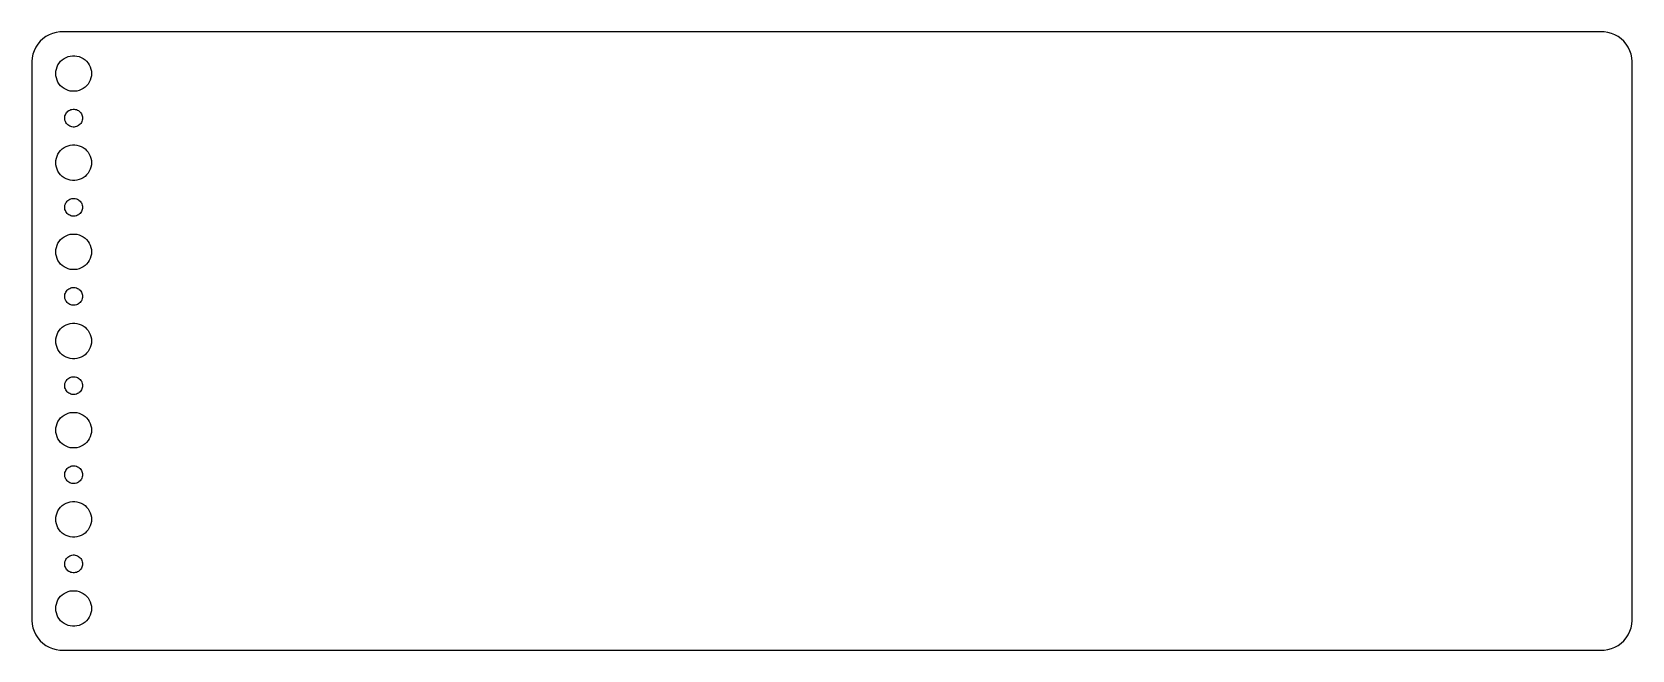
# Model space of a CAD drawing. Header units: metres. Extents: x -134 to 134, y 62 to 166.
import ezdxf

# ---------------------------------------------------------------- set-up
doc = ezdxf.new("R2010")
doc.units = ezdxf.units.M

msp = doc.modelspace()

# ---------------------------------------------------------------- linework, layer by layer
for p, q in [((-133.145, 164.423), (-133.545, 163.939)), ((-132.687, 164.853), (-133.145, 164.423)), ((-132.179, 165.222), (-132.687, 164.853)), ((-131.629, 165.524), (-132.179, 165.222)), ((-131.045, 165.755), (-131.629, 165.524)), ((-130.437, 165.911), (-131.045, 165.755)), ((-129.814, 165.99), (-130.437, 165.911)), ((129.814, 165.99), (-129.814, 165.99)), ((130.437, 165.911), (129.814, 165.99)), ((131.045, 165.755), (130.437, 165.911)), ((131.629, 165.524), (131.045, 165.755)), ((132.179, 165.222), (131.629, 165.524)), ((132.687, 164.853), (132.179, 165.222)), ((133.145, 164.423), (132.687, 164.853)), ((133.545, 163.939), (133.145, 164.423)), ((-134.461, 161.627), (-134.5, 161)), ((-134.343, 162.243), (-134.461, 161.627)), ((-134.149, 162.841), (-134.343, 162.243)), ((-133.882, 163.409), (-134.149, 162.841)), ((-133.545, 163.939), (-133.882, 163.409)), ((-129.412, 161.312), (-129.107, 161.533)), ((-129.107, 161.533), (-128.777, 161.714)), ((-128.777, 161.714), (-128.427, 161.853)), ((-128.427, 161.853), (-128.062, 161.947)), ((-128.062, 161.947), (-127.688, 161.994)), ((-127.688, 161.994), (-127.312, 161.994)), ((-127.312, 161.994), (-126.938, 161.947)), ((-126.938, 161.947), (-126.573, 161.853)), ((-126.573, 161.853), (-126.223, 161.714)), ((-126.223, 161.714), (-125.893, 161.533)), ((-125.893, 161.533), (-125.588, 161.312)), ((133.882, 163.409), (133.545, 163.939)), ((134.149, 162.841), (133.882, 163.409)), ((134.343, 162.243), (134.149, 162.841)), ((134.461, 161.627), (134.343, 162.243)), ((134.5, 161), (134.461, 161.627)), ((-134.5, 161), (-134.5, 67)), ((-130.5, 159), (-130.476, 159.376)), ((-130.476, 158.624), (-130.5, 159)), ((-130.476, 159.376), (-130.406, 159.746)), ((-130.406, 159.746), (-130.289, 160.104)), ((-130.289, 160.104), (-130.129, 160.445)), ((-130.129, 160.445), (-129.927, 160.763)), ((-129.927, 160.763), (-129.687, 161.054)), ((-129.687, 161.054), (-129.412, 161.312)), ((-125.588, 161.312), (-125.313, 161.054)), ((-125.313, 161.054), (-125.073, 160.763)), ((-125.073, 160.763), (-124.871, 160.445)), ((-124.871, 160.445), (-124.711, 160.104)), ((-124.711, 160.104), (-124.594, 159.746)), ((-124.594, 159.746), (-124.524, 159.376)), ((-124.524, 159.376), (-124.5, 159)), ((-124.5, 159), (-124.524, 158.624)), ((134.5, 67), (134.5, 161)), ((-130.406, 158.254), (-130.476, 158.624)), ((-130.289, 157.896), (-130.406, 158.254)), ((-130.129, 157.555), (-130.289, 157.896)), ((-129.927, 157.237), (-130.129, 157.555)), ((-129.687, 156.946), (-129.927, 157.237)), ((-129.412, 156.688), (-129.687, 156.946)), ((-129.107, 156.467), (-129.412, 156.688)), ((-128.777, 156.286), (-129.107, 156.467)), ((-128.427, 156.147), (-128.777, 156.286)), ((-128.062, 156.053), (-128.427, 156.147)), ((-127.688, 156.006), (-128.062, 156.053)), ((-126.938, 156.053), (-127.312, 156.006)), ((-126.573, 156.147), (-126.938, 156.053)), ((-126.223, 156.286), (-126.573, 156.147)), ((-125.893, 156.467), (-126.223, 156.286)), ((-125.588, 156.688), (-125.893, 156.467)), ((-125.313, 156.946), (-125.588, 156.688)), ((-125.073, 157.237), (-125.313, 156.946)), ((-124.871, 157.555), (-125.073, 157.237)), ((-124.711, 157.896), (-124.871, 157.555)), ((-124.594, 158.254), (-124.711, 157.896)), ((-124.524, 158.624), (-124.594, 158.254)), ((-127.312, 156.006), (-127.688, 156.006)), ((-129, 151.5), (-128.988, 151.688)), ((-128.988, 151.312), (-129, 151.5)), ((-128.988, 151.688), (-128.953, 151.873)), ((-128.953, 151.127), (-128.988, 151.312)), ((-128.953, 151.873), (-128.895, 152.052)), ((-128.895, 150.948), (-128.953, 151.127)), ((-128.895, 152.052), (-128.814, 152.223)), ((-128.814, 150.777), (-128.895, 150.948)), ((-128.814, 152.223), (-128.714, 152.382)), ((-128.714, 150.618), (-128.814, 150.777)), ((-128.714, 152.382), (-128.593, 152.527)), ((-128.593, 152.527), (-128.456, 152.656)), ((-128.456, 152.656), (-128.304, 152.766)), ((-128.304, 152.766), (-128.139, 152.857)), ((-128.139, 152.857), (-127.964, 152.927)), ((-127.964, 152.927), (-127.781, 152.973)), ((-127.781, 152.973), (-127.594, 152.997)), ((-127.594, 152.997), (-127.406, 152.997)), ((-127.406, 152.997), (-127.219, 152.973)), ((-127.219, 152.973), (-127.036, 152.927)), ((-127.036, 152.927), (-126.861, 152.857)), ((-126.861, 152.857), (-126.696, 152.766)), ((-126.696, 152.766), (-126.544, 152.656)), ((-126.544, 152.656), (-126.407, 152.527)), ((-126.407, 152.527), (-126.286, 152.382)), ((-126.286, 152.382), (-126.186, 152.223)), ((-126.186, 150.777), (-126.286, 150.618)), ((-126.186, 152.223), (-126.105, 152.052)), ((-126.105, 150.948), (-126.186, 150.777)), ((-126.105, 152.052), (-126.047, 151.873)), ((-126.047, 151.127), (-126.105, 150.948)), ((-126.047, 151.873), (-126.012, 151.688)), ((-126.012, 151.312), (-126.047, 151.127)), ((-126.012, 151.688), (-126, 151.5)), ((-126, 151.5), (-126.012, 151.312)), ((-128.593, 150.473), (-128.714, 150.618)), ((-128.456, 150.344), (-128.593, 150.473)), ((-128.304, 150.234), (-128.456, 150.344)), ((-128.139, 150.143), (-128.304, 150.234)), ((-127.964, 150.073), (-128.139, 150.143)), ((-127.781, 150.027), (-127.964, 150.073)), ((-127.594, 150.003), (-127.781, 150.027)), ((-127.406, 150.003), (-127.594, 150.003)), ((-127.219, 150.027), (-127.406, 150.003)), ((-127.036, 150.073), (-127.219, 150.027)), ((-126.861, 150.143), (-127.036, 150.073)), ((-126.696, 150.234), (-126.861, 150.143)), ((-126.544, 150.344), (-126.696, 150.234)), ((-126.407, 150.473), (-126.544, 150.344)), ((-126.286, 150.618), (-126.407, 150.473)), ((-130.289, 145.104), (-130.129, 145.445)), ((-130.129, 145.445), (-129.927, 145.763)), ((-129.927, 145.763), (-129.687, 146.054)), ((-129.687, 146.054), (-129.412, 146.312)), ((-129.412, 146.312), (-129.107, 146.533)), ((-129.107, 146.533), (-128.777, 146.714)), ((-128.777, 146.714), (-128.427, 146.853)), ((-128.427, 146.853), (-128.062, 146.947)), ((-128.062, 146.947), (-127.688, 146.994)), ((-127.688, 146.994), (-127.312, 146.994)), ((-127.312, 146.994), (-126.938, 146.947)), ((-126.938, 146.947), (-126.573, 146.853)), ((-126.573, 146.853), (-126.223, 146.714)), ((-126.223, 146.714), (-125.893, 146.533)), ((-125.893, 146.533), (-125.588, 146.312)), ((-125.588, 146.312), (-125.313, 146.054)), ((-125.313, 146.054), (-125.073, 145.763)), ((-125.073, 145.763), (-124.871, 145.445)), ((-124.871, 145.445), (-124.711, 145.104)), ((-130.5, 144), (-130.476, 144.376)), ((-130.476, 143.624), (-130.5, 144)), ((-130.476, 144.376), (-130.406, 144.746)), ((-130.406, 143.254), (-130.476, 143.624)), ((-130.406, 144.746), (-130.289, 145.104)), ((-130.289, 142.896), (-130.406, 143.254)), ((-130.129, 142.555), (-130.289, 142.896)), ((-124.711, 142.896), (-124.871, 142.555)), ((-124.711, 145.104), (-124.594, 144.746)), ((-124.594, 143.254), (-124.711, 142.896)), ((-124.594, 144.746), (-124.524, 144.376)), ((-124.524, 143.624), (-124.594, 143.254)), ((-124.524, 144.376), (-124.5, 144)), ((-124.5, 144), (-124.524, 143.624)), ((-129.927, 142.237), (-130.129, 142.555)), ((-129.687, 141.946), (-129.927, 142.237)), ((-129.412, 141.688), (-129.687, 141.946)), ((-129.107, 141.467), (-129.412, 141.688)), ((-128.777, 141.286), (-129.107, 141.467)), ((-128.427, 141.147), (-128.777, 141.286)), ((-128.062, 141.053), (-128.427, 141.147)), ((-127.688, 141.006), (-128.062, 141.053)), ((-127.312, 141.006), (-127.688, 141.006)), ((-126.938, 141.053), (-127.312, 141.006)), ((-126.573, 141.147), (-126.938, 141.053)), ((-126.223, 141.286), (-126.573, 141.147)), ((-125.893, 141.467), (-126.223, 141.286)), ((-125.588, 141.688), (-125.893, 141.467)), ((-125.313, 141.946), (-125.588, 141.688)), ((-125.073, 142.237), (-125.313, 141.946)), ((-124.871, 142.555), (-125.073, 142.237)), ((-128.895, 137.052), (-128.814, 137.223)), ((-128.814, 137.223), (-128.714, 137.382)), ((-128.714, 137.382), (-128.593, 137.527)), ((-128.593, 137.527), (-128.456, 137.656)), ((-128.456, 137.656), (-128.304, 137.766)), ((-128.304, 137.766), (-128.139, 137.857)), ((-128.139, 137.857), (-127.964, 137.927)), ((-127.964, 137.927), (-127.781, 137.973)), ((-127.781, 137.973), (-127.594, 137.997)), ((-127.594, 137.997), (-127.406, 137.997)), ((-127.406, 137.997), (-127.219, 137.973)), ((-127.219, 137.973), (-127.036, 137.927)), ((-127.036, 137.927), (-126.861, 137.857)), ((-126.861, 137.857), (-126.696, 137.766)), ((-126.696, 137.766), (-126.544, 137.656)), ((-126.544, 137.656), (-126.407, 137.527)), ((-126.407, 137.527), (-126.286, 137.382)), ((-126.286, 137.382), (-126.186, 137.223)), ((-126.186, 137.223), (-126.105, 137.052)), ((-129, 136.5), (-128.988, 136.688)), ((-128.988, 136.312), (-129, 136.5)), ((-128.988, 136.688), (-128.953, 136.873)), ((-128.953, 136.127), (-128.988, 136.312)), ((-128.953, 136.873), (-128.895, 137.052)), ((-128.895, 135.948), (-128.953, 136.127)), ((-128.814, 135.777), (-128.895, 135.948)), ((-128.714, 135.618), (-128.814, 135.777)), ((-128.593, 135.473), (-128.714, 135.618)), ((-128.456, 135.344), (-128.593, 135.473)), ((-128.304, 135.234), (-128.456, 135.344)), ((-128.139, 135.143), (-128.304, 135.234)), ((-127.964, 135.073), (-128.139, 135.143)), ((-127.781, 135.027), (-127.964, 135.073)), ((-127.594, 135.003), (-127.781, 135.027)), ((-127.406, 135.003), (-127.594, 135.003)), ((-127.219, 135.027), (-127.406, 135.003)), ((-127.036, 135.073), (-127.219, 135.027)), ((-126.861, 135.143), (-127.036, 135.073)), ((-126.696, 135.234), (-126.861, 135.143)), ((-126.544, 135.344), (-126.696, 135.234)), ((-126.407, 135.473), (-126.544, 135.344)), ((-126.286, 135.618), (-126.407, 135.473)), ((-126.186, 135.777), (-126.286, 135.618)), ((-126.105, 135.948), (-126.186, 135.777)), ((-126.105, 137.052), (-126.047, 136.873)), ((-126.047, 136.127), (-126.105, 135.948)), ((-126.047, 136.873), (-126.012, 136.688)), ((-126.012, 136.312), (-126.047, 136.127)), ((-126.012, 136.688), (-126, 136.5)), ((-126, 136.5), (-126.012, 136.312)), ((-128.777, 131.714), (-128.427, 131.853)), ((-128.427, 131.853), (-128.062, 131.947)), ((-128.062, 131.947), (-127.688, 131.994)), ((-127.688, 131.994), (-127.312, 131.994)), ((-127.312, 131.994), (-126.938, 131.947)), ((-126.938, 131.947), (-126.573, 131.853)), ((-126.573, 131.853), (-126.223, 131.714)), ((-130.5, 129), (-130.476, 129.376)), ((-130.476, 129.376), (-130.406, 129.746)), ((-130.406, 129.746), (-130.289, 130.104)), ((-130.289, 130.104), (-130.129, 130.445)), ((-130.129, 130.445), (-129.927, 130.763)), ((-129.927, 130.763), (-129.687, 131.054)), ((-129.687, 131.054), (-129.412, 131.312)), ((-129.412, 131.312), (-129.107, 131.533)), ((-129.107, 131.533), (-128.777, 131.714)), ((-126.223, 131.714), (-125.893, 131.533)), ((-125.893, 131.533), (-125.588, 131.312)), ((-125.588, 131.312), (-125.313, 131.054)), ((-125.313, 131.054), (-125.073, 130.763)), ((-125.073, 130.763), (-124.871, 130.445)), ((-124.871, 130.445), (-124.711, 130.104)), ((-124.711, 130.104), (-124.594, 129.746)), ((-124.594, 129.746), (-124.524, 129.376)), ((-124.524, 129.376), (-124.5, 129)), ((-130.476, 128.624), (-130.5, 129)), ((-130.406, 128.254), (-130.476, 128.624)), ((-130.289, 127.896), (-130.406, 128.254)), ((-130.129, 127.555), (-130.289, 127.896)), ((-129.927, 127.237), (-130.129, 127.555)), ((-129.687, 126.946), (-129.927, 127.237)), ((-129.412, 126.688), (-129.687, 126.946)), ((-129.107, 126.467), (-129.412, 126.688)), ((-128.777, 126.286), (-129.107, 126.467)), ((-125.893, 126.467), (-126.223, 126.286)), ((-125.588, 126.688), (-125.893, 126.467)), ((-125.313, 126.946), (-125.588, 126.688)), ((-125.073, 127.237), (-125.313, 126.946)), ((-124.871, 127.555), (-125.073, 127.237)), ((-124.711, 127.896), (-124.871, 127.555)), ((-124.594, 128.254), (-124.711, 127.896)), ((-124.524, 128.624), (-124.594, 128.254)), ((-124.5, 129), (-124.524, 128.624)), ((-128.427, 126.147), (-128.777, 126.286)), ((-128.062, 126.053), (-128.427, 126.147)), ((-127.688, 126.006), (-128.062, 126.053)), ((-127.312, 126.006), (-127.688, 126.006)), ((-126.938, 126.053), (-127.312, 126.006)), ((-126.573, 126.147), (-126.938, 126.053)), ((-126.223, 126.286), (-126.573, 126.147)), ((-129, 121.5), (-128.988, 121.688)), ((-128.988, 121.312), (-129, 121.5)), ((-128.988, 121.688), (-128.953, 121.873)), ((-128.953, 121.127), (-128.988, 121.312)), ((-128.953, 121.873), (-128.895, 122.052)), ((-128.895, 120.948), (-128.953, 121.127)), ((-128.895, 122.052), (-128.814, 122.223)), ((-128.814, 122.223), (-128.714, 122.382)), ((-128.714, 122.382), (-128.593, 122.527)), ((-128.593, 122.527), (-128.456, 122.656)), ((-128.456, 122.656), (-128.304, 122.766)), ((-128.304, 122.766), (-128.139, 122.857)), ((-128.139, 122.857), (-127.964, 122.927)), ((-127.964, 122.927), (-127.781, 122.973)), ((-127.781, 122.973), (-127.594, 122.997)), ((-127.594, 122.997), (-127.406, 122.997)), ((-127.406, 122.997), (-127.219, 122.973)), ((-127.219, 122.973), (-127.036, 122.927)), ((-127.036, 122.927), (-126.861, 122.857)), ((-126.861, 122.857), (-126.696, 122.766)), ((-126.696, 122.766), (-126.544, 122.656)), ((-126.544, 122.656), (-126.407, 122.527)), ((-126.407, 122.527), (-126.286, 122.382)), ((-126.286, 122.382), (-126.186, 122.223)), ((-126.186, 122.223), (-126.105, 122.052)), ((-126.105, 122.052), (-126.047, 121.873)), ((-126.047, 121.127), (-126.105, 120.948)), ((-126.047, 121.873), (-126.012, 121.688)), ((-126.012, 121.312), (-126.047, 121.127)), ((-126.012, 121.688), (-126, 121.5)), ((-126, 121.5), (-126.012, 121.312)), ((-128.814, 120.777), (-128.895, 120.948)), ((-128.714, 120.618), (-128.814, 120.777)), ((-128.593, 120.473), (-128.714, 120.618)), ((-128.456, 120.344), (-128.593, 120.473)), ((-128.304, 120.234), (-128.456, 120.344)), ((-128.139, 120.143), (-128.304, 120.234)), ((-127.964, 120.073), (-128.139, 120.143)), ((-127.781, 120.027), (-127.964, 120.073)), ((-127.594, 120.003), (-127.781, 120.027)), ((-127.406, 120.003), (-127.594, 120.003)), ((-127.219, 120.027), (-127.406, 120.003)), ((-127.036, 120.073), (-127.219, 120.027)), ((-126.861, 120.143), (-127.036, 120.073)), ((-126.696, 120.234), (-126.861, 120.143)), ((-126.544, 120.344), (-126.696, 120.234)), ((-126.407, 120.473), (-126.544, 120.344)), ((-126.286, 120.618), (-126.407, 120.473)), ((-126.186, 120.777), (-126.286, 120.618)), ((-126.105, 120.948), (-126.186, 120.777)), ((-130.129, 115.445), (-129.927, 115.763)), ((-129.927, 115.763), (-129.687, 116.054)), ((-129.687, 116.054), (-129.412, 116.312)), ((-129.412, 116.312), (-129.107, 116.533)), ((-129.107, 116.533), (-128.777, 116.714)), ((-128.777, 116.714), (-128.427, 116.853)), ((-128.427, 116.853), (-128.062, 116.947)), ((-128.062, 116.947), (-127.688, 116.994)), ((-127.688, 116.994), (-127.312, 116.994)), ((-127.312, 116.994), (-126.938, 116.947)), ((-126.938, 116.947), (-126.573, 116.853)), ((-126.573, 116.853), (-126.223, 116.714)), ((-126.223, 116.714), (-125.893, 116.533)), ((-125.893, 116.533), (-125.588, 116.312)), ((-125.588, 116.312), (-125.313, 116.054)), ((-125.313, 116.054), (-125.073, 115.763)), ((-125.073, 115.763), (-124.871, 115.445)), ((-130.5, 114), (-130.476, 114.376)), ((-130.476, 113.624), (-130.5, 114)), ((-130.476, 114.376), (-130.406, 114.746)), ((-130.406, 113.254), (-130.476, 113.624)), ((-130.406, 114.746), (-130.289, 115.104)), ((-130.289, 112.896), (-130.406, 113.254)), ((-130.289, 115.104), (-130.129, 115.445)), ((-124.871, 115.445), (-124.711, 115.104)), ((-124.711, 115.104), (-124.594, 114.746)), ((-124.594, 113.254), (-124.711, 112.896)), ((-124.594, 114.746), (-124.524, 114.376)), ((-124.524, 113.624), (-124.594, 113.254)), ((-124.524, 114.376), (-124.5, 114)), ((-124.5, 114), (-124.524, 113.624)), ((-130.129, 112.555), (-130.289, 112.896)), ((-129.927, 112.237), (-130.129, 112.555)), ((-129.687, 111.946), (-129.927, 112.237)), ((-129.412, 111.688), (-129.687, 111.946)), ((-129.107, 111.467), (-129.412, 111.688)), ((-128.777, 111.286), (-129.107, 111.467)), ((-128.427, 111.147), (-128.777, 111.286)), ((-128.062, 111.053), (-128.427, 111.147)), ((-127.688, 111.006), (-128.062, 111.053)), ((-127.312, 111.006), (-127.688, 111.006)), ((-126.938, 111.053), (-127.312, 111.006)), ((-126.573, 111.147), (-126.938, 111.053)), ((-126.223, 111.286), (-126.573, 111.147)), ((-125.893, 111.467), (-126.223, 111.286)), ((-125.588, 111.688), (-125.893, 111.467)), ((-125.313, 111.946), (-125.588, 111.688)), ((-125.073, 112.237), (-125.313, 111.946)), ((-124.871, 112.555), (-125.073, 112.237)), ((-124.711, 112.896), (-124.871, 112.555)), ((-128.593, 107.527), (-128.456, 107.656)), ((-128.456, 107.656), (-128.304, 107.766)), ((-128.304, 107.766), (-128.139, 107.857)), ((-128.139, 107.857), (-127.964, 107.927)), ((-127.964, 107.927), (-127.781, 107.973)), ((-127.781, 107.973), (-127.594, 107.997)), ((-127.594, 107.997), (-127.406, 107.997)), ((-127.406, 107.997), (-127.219, 107.973)), ((-127.219, 107.973), (-127.036, 107.927)), ((-127.036, 107.927), (-126.861, 107.857)), ((-126.861, 107.857), (-126.696, 107.766)), ((-126.696, 107.766), (-126.544, 107.656)), ((-126.544, 107.656), (-126.407, 107.527)), ((-129, 106.5), (-128.988, 106.688)), ((-128.988, 106.312), (-129, 106.5)), ((-128.988, 106.688), (-128.953, 106.873)), ((-128.953, 106.127), (-128.988, 106.312)), ((-128.953, 106.873), (-128.895, 107.052)), ((-128.895, 105.948), (-128.953, 106.127)), ((-128.895, 107.052), (-128.814, 107.223)), ((-128.814, 105.777), (-128.895, 105.948)), ((-128.814, 107.223), (-128.714, 107.382)), ((-128.714, 105.618), (-128.814, 105.777)), ((-128.714, 107.382), (-128.593, 107.527)), ((-128.593, 105.473), (-128.714, 105.618)), ((-128.456, 105.344), (-128.593, 105.473)), ((-128.304, 105.234), (-128.456, 105.344)), ((-128.139, 105.143), (-128.304, 105.234)), ((-127.964, 105.073), (-128.139, 105.143)), ((-127.781, 105.027), (-127.964, 105.073)), ((-127.594, 105.003), (-127.781, 105.027)), ((-127.406, 105.003), (-127.594, 105.003)), ((-127.219, 105.027), (-127.406, 105.003)), ((-127.036, 105.073), (-127.219, 105.027)), ((-126.861, 105.143), (-127.036, 105.073)), ((-126.696, 105.234), (-126.861, 105.143)), ((-126.544, 105.344), (-126.696, 105.234)), ((-126.407, 105.473), (-126.544, 105.344)), ((-126.407, 107.527), (-126.286, 107.382)), ((-126.286, 105.618), (-126.407, 105.473)), ((-126.286, 107.382), (-126.186, 107.223)), ((-126.186, 105.777), (-126.286, 105.618)), ((-126.186, 107.223), (-126.105, 107.052)), ((-126.105, 105.948), (-126.186, 105.777)), ((-126.105, 107.052), (-126.047, 106.873)), ((-126.047, 106.127), (-126.105, 105.948)), ((-126.047, 106.873), (-126.012, 106.688)), ((-126.012, 106.312), (-126.047, 106.127)), ((-126.012, 106.688), (-126, 106.5)), ((-126, 106.5), (-126.012, 106.312)), ((-130.476, 99.376), (-130.406, 99.7461)), ((-130.406, 99.7461), (-130.289, 100.104)), ((-130.289, 100.104), (-130.129, 100.445)), ((-130.129, 100.445), (-129.927, 100.763)), ((-129.927, 100.763), (-129.687, 101.054)), ((-129.687, 101.054), (-129.412, 101.312)), ((-129.412, 101.312), (-129.107, 101.533)), ((-129.107, 101.533), (-128.777, 101.714)), ((-128.777, 101.714), (-128.427, 101.853)), ((-128.427, 101.853), (-128.062, 101.947)), ((-128.062, 101.947), (-127.688, 101.994)), ((-127.688, 101.994), (-127.312, 101.994)), ((-127.312, 101.994), (-126.938, 101.947)), ((-126.938, 101.947), (-126.573, 101.853)), ((-126.573, 101.853), (-126.223, 101.714)), ((-126.223, 101.714), (-125.893, 101.533)), ((-125.893, 101.533), (-125.588, 101.312)), ((-125.588, 101.312), (-125.313, 101.054)), ((-125.313, 101.054), (-125.073, 100.763)), ((-125.073, 100.763), (-124.871, 100.445)), ((-124.871, 100.445), (-124.711, 100.104)), ((-124.711, 100.104), (-124.594, 99.7461)), ((-124.594, 99.7461), (-124.524, 99.376)), ((-130.5, 99), (-130.476, 99.376)), ((-130.476, 98.624), (-130.5, 99)), ((-130.406, 98.2539), (-130.476, 98.624)), ((-130.289, 97.8956), (-130.406, 98.2539)), ((-130.129, 97.5547), (-130.289, 97.8956)), ((-129.927, 97.2366), (-130.129, 97.5547)), ((-129.687, 96.9464), (-129.927, 97.2366)), ((-129.412, 96.6885), (-129.687, 96.9464)), ((-125.313, 96.9464), (-125.588, 96.6885)), ((-125.073, 97.2366), (-125.313, 96.9464)), ((-124.871, 97.5547), (-125.073, 97.2366)), ((-124.711, 97.8956), (-124.871, 97.5547)), ((-124.594, 98.2539), (-124.711, 97.8956)), ((-124.524, 98.624), (-124.594, 98.2539)), ((-124.524, 99.376), (-124.5, 99)), ((-124.5, 99), (-124.524, 98.624)), ((-129.107, 96.467), (-129.412, 96.6885)), ((-128.777, 96.2855), (-129.107, 96.467)), ((-128.427, 96.1468), (-128.777, 96.2855)), ((-128.062, 96.0531), (-128.427, 96.1468)), ((-127.688, 96.0059), (-128.062, 96.0531)), ((-127.312, 96.0059), (-127.688, 96.0059)), ((-126.938, 96.0531), (-127.312, 96.0059)), ((-126.573, 96.1468), (-126.938, 96.0531)), ((-126.223, 96.2855), (-126.573, 96.1468)), ((-125.893, 96.467), (-126.223, 96.2855)), ((-125.588, 96.6885), (-125.893, 96.467)), ((-129, 91.5), (-128.988, 91.688)), ((-128.988, 91.312), (-129, 91.5)), ((-128.988, 91.688), (-128.953, 91.873)), ((-128.953, 91.873), (-128.895, 92.0522)), ((-128.895, 92.0522), (-128.814, 92.2226)), ((-128.814, 92.2226), (-128.714, 92.3817)), ((-128.714, 92.3817), (-128.593, 92.5268)), ((-128.593, 92.5268), (-128.456, 92.6558)), ((-128.456, 92.6558), (-128.304, 92.7665)), ((-128.304, 92.7665), (-128.139, 92.8573)), ((-128.139, 92.8573), (-127.964, 92.9266)), ((-127.964, 92.9266), (-127.781, 92.9734)), ((-127.781, 92.9734), (-127.594, 92.997)), ((-127.594, 92.997), (-127.406, 92.997)), ((-127.406, 92.997), (-127.219, 92.9734)), ((-127.219, 92.9734), (-127.036, 92.9266)), ((-127.036, 92.9266), (-126.861, 92.8573)), ((-126.861, 92.8573), (-126.696, 92.7665)), ((-126.696, 92.7665), (-126.544, 92.6558)), ((-126.544, 92.6558), (-126.407, 92.5268)), ((-126.407, 92.5268), (-126.286, 92.3817)), ((-126.286, 92.3817), (-126.186, 92.2226)), ((-126.186, 92.2226), (-126.105, 92.0522)), ((-126.105, 92.0522), (-126.047, 91.873)), ((-126.047, 91.873), (-126.012, 91.688)), ((-126.012, 91.688), (-126, 91.5)), ((-126, 91.5), (-126.012, 91.312)), ((-128.953, 91.127), (-128.988, 91.312)), ((-128.895, 90.9478), (-128.953, 91.127)), ((-128.814, 90.7774), (-128.895, 90.9478)), ((-128.714, 90.6183), (-128.814, 90.7774)), ((-128.593, 90.4732), (-128.714, 90.6183)), ((-128.456, 90.3442), (-128.593, 90.4732)), ((-128.304, 90.2335), (-128.456, 90.3442)), ((-128.139, 90.1428), (-128.304, 90.2335)), ((-127.964, 90.0734), (-128.139, 90.1428)), ((-127.781, 90.0266), (-127.964, 90.0734)), ((-127.594, 90.003), (-127.781, 90.0266)), ((-127.406, 90.003), (-127.594, 90.003)), ((-127.219, 90.0266), (-127.406, 90.003)), ((-127.036, 90.0734), (-127.219, 90.0266)), ((-126.861, 90.1428), (-127.036, 90.0734)), ((-126.696, 90.2335), (-126.861, 90.1428)), ((-126.544, 90.3442), (-126.696, 90.2335)), ((-126.407, 90.4732), (-126.544, 90.3442)), ((-126.286, 90.6183), (-126.407, 90.4732)), ((-126.186, 90.7774), (-126.286, 90.6183)), ((-126.105, 90.9478), (-126.186, 90.7774)), ((-126.047, 91.127), (-126.105, 90.9478)), ((-126.012, 91.312), (-126.047, 91.127)), ((-129.687, 86.0536), (-129.412, 86.3116)), ((-129.412, 86.3116), (-129.107, 86.533)), ((-129.107, 86.533), (-128.777, 86.7145)), ((-128.777, 86.7145), (-128.427, 86.8532)), ((-128.427, 86.8532), (-128.062, 86.9469)), ((-128.062, 86.9469), (-127.688, 86.9941)), ((-127.688, 86.9941), (-127.312, 86.9941)), ((-127.312, 86.9941), (-126.938, 86.9469)), ((-126.938, 86.9469), (-126.573, 86.8532)), ((-126.573, 86.8532), (-126.223, 86.7145)), ((-126.223, 86.7145), (-125.893, 86.533)), ((-125.893, 86.533), (-125.588, 86.3116)), ((-125.588, 86.3116), (-125.313, 86.0536)), ((-130.5, 84), (-130.476, 84.376)), ((-130.476, 83.624), (-130.5, 84)), ((-130.476, 84.376), (-130.406, 84.7461)), ((-130.406, 83.2539), (-130.476, 83.624)), ((-130.406, 84.7461), (-130.289, 85.1044)), ((-130.289, 85.1044), (-130.129, 85.4453)), ((-130.129, 85.4453), (-129.927, 85.7634)), ((-129.927, 85.7634), (-129.687, 86.0536)), ((-125.313, 86.0536), (-125.073, 85.7634)), ((-125.073, 85.7634), (-124.871, 85.4453)), ((-124.871, 85.4453), (-124.711, 85.1044)), ((-124.711, 85.1044), (-124.594, 84.7461)), ((-124.594, 84.7461), (-124.524, 84.376)), ((-124.524, 83.624), (-124.594, 83.2539)), ((-124.524, 84.376), (-124.5, 84)), ((-124.5, 84), (-124.524, 83.624)), ((-130.289, 82.8956), (-130.406, 83.2539)), ((-130.129, 82.5547), (-130.289, 82.8956)), ((-129.927, 82.2366), (-130.129, 82.5547)), ((-129.687, 81.9464), (-129.927, 82.2366)), ((-129.412, 81.6885), (-129.687, 81.9464)), ((-129.107, 81.467), (-129.412, 81.6885)), ((-128.777, 81.2855), (-129.107, 81.467)), ((-128.427, 81.1468), (-128.777, 81.2855)), ((-128.062, 81.0531), (-128.427, 81.1468)), ((-127.688, 81.0059), (-128.062, 81.0531)), ((-127.312, 81.0059), (-127.688, 81.0059)), ((-126.938, 81.0531), (-127.312, 81.0059)), ((-126.573, 81.1468), (-126.938, 81.0531)), ((-126.223, 81.2855), (-126.573, 81.1468)), ((-125.893, 81.467), (-126.223, 81.2855)), ((-125.588, 81.6885), (-125.893, 81.467)), ((-125.313, 81.9464), (-125.588, 81.6885)), ((-125.073, 82.2366), (-125.313, 81.9464)), ((-124.871, 82.5547), (-125.073, 82.2366)), ((-124.711, 82.8956), (-124.871, 82.5547)), ((-124.594, 83.2539), (-124.711, 82.8956)), ((-129, 76.5), (-128.988, 76.688)), ((-128.988, 76.312), (-129, 76.5)), ((-128.988, 76.688), (-128.953, 76.873)), ((-128.953, 76.127), (-128.988, 76.312)), ((-128.953, 76.873), (-128.895, 77.0522)), ((-128.895, 75.9478), (-128.953, 76.127)), ((-128.895, 77.0522), (-128.814, 77.2226)), ((-128.814, 75.7774), (-128.895, 75.9478)), ((-128.814, 77.2226), (-128.714, 77.3817)), ((-128.714, 75.6183), (-128.814, 75.7774)), ((-128.714, 77.3817), (-128.593, 77.5268)), ((-128.593, 75.4732), (-128.714, 75.6183)), ((-128.593, 77.5268), (-128.456, 77.6558)), ((-128.456, 75.3442), (-128.593, 75.4732)), ((-128.456, 77.6558), (-128.304, 77.7665)), ((-128.304, 75.2335), (-128.456, 75.3442)), ((-128.304, 77.7665), (-128.139, 77.8572)), ((-128.139, 77.8572), (-127.964, 77.9266)), ((-127.964, 77.9266), (-127.781, 77.9734)), ((-127.781, 77.9734), (-127.594, 77.997)), ((-127.594, 77.997), (-127.406, 77.997)), ((-127.406, 77.997), (-127.219, 77.9734)), ((-127.219, 77.9734), (-127.036, 77.9266)), ((-127.036, 77.9266), (-126.861, 77.8572)), ((-126.861, 77.8572), (-126.696, 77.7665)), ((-126.696, 77.7665), (-126.544, 77.6558)), ((-126.544, 75.3442), (-126.696, 75.2335)), ((-126.544, 77.6558), (-126.407, 77.5268)), ((-126.407, 75.4732), (-126.544, 75.3442)), ((-126.407, 77.5268), (-126.286, 77.3817)), ((-126.286, 75.6183), (-126.407, 75.4732)), ((-126.286, 77.3817), (-126.186, 77.2226)), ((-126.186, 75.7774), (-126.286, 75.6183)), ((-126.186, 77.2226), (-126.105, 77.0522)), ((-126.105, 75.9478), (-126.186, 75.7774)), ((-126.105, 77.0522), (-126.047, 76.873)), ((-126.047, 76.127), (-126.105, 75.9478)), ((-126.047, 76.873), (-126.012, 76.688)), ((-126.012, 76.312), (-126.047, 76.127)), ((-126.012, 76.688), (-126, 76.5)), ((-126, 76.5), (-126.012, 76.312)), ((-128.139, 75.1428), (-128.304, 75.2335)), ((-127.964, 75.0734), (-128.139, 75.1428)), ((-127.781, 75.0266), (-127.964, 75.0734)), ((-127.594, 75.003), (-127.781, 75.0266)), ((-127.406, 75.003), (-127.594, 75.003)), ((-127.219, 75.0266), (-127.406, 75.003)), ((-127.036, 75.0734), (-127.219, 75.0266)), ((-126.861, 75.1428), (-127.036, 75.0734)), ((-126.696, 75.2335), (-126.861, 75.1428)), ((-130.406, 69.7461), (-130.289, 70.1044)), ((-130.289, 70.1044), (-130.129, 70.4453)), ((-130.129, 70.4453), (-129.927, 70.7634)), ((-129.927, 70.7634), (-129.687, 71.0536)), ((-129.687, 71.0536), (-129.412, 71.3115)), ((-129.412, 71.3115), (-129.107, 71.533)), ((-129.107, 71.533), (-128.777, 71.7145)), ((-128.777, 71.7145), (-128.427, 71.8532)), ((-128.427, 71.8532), (-128.062, 71.9469)), ((-128.062, 71.9469), (-127.688, 71.9941)), ((-127.688, 71.9941), (-127.312, 71.9941)), ((-127.312, 71.9941), (-126.938, 71.9469)), ((-126.938, 71.9469), (-126.573, 71.8532)), ((-126.573, 71.8532), (-126.223, 71.7145)), ((-126.223, 71.7145), (-125.893, 71.533)), ((-125.893, 71.533), (-125.588, 71.3115)), ((-125.588, 71.3115), (-125.313, 71.0536)), ((-125.313, 71.0536), (-125.073, 70.7634)), ((-125.073, 70.7634), (-124.871, 70.4453)), ((-124.871, 70.4453), (-124.711, 70.1044)), ((-124.711, 70.1044), (-124.594, 69.7461)), ((-130.5, 69), (-130.476, 69.376)), ((-130.476, 68.624), (-130.5, 69)), ((-130.476, 69.376), (-130.406, 69.7461)), ((-130.406, 68.2539), (-130.476, 68.624)), ((-130.289, 67.8956), (-130.406, 68.2539)), ((-130.129, 67.5547), (-130.289, 67.8956)), ((-129.927, 67.2366), (-130.129, 67.5547)), ((-124.871, 67.5547), (-125.073, 67.2366)), ((-124.711, 67.8956), (-124.871, 67.5547)), ((-124.594, 68.2539), (-124.711, 67.8956)), ((-124.594, 69.7461), (-124.524, 69.376)), ((-124.524, 68.624), (-124.594, 68.2539)), ((-124.524, 69.376), (-124.5, 69)), ((-124.5, 69), (-124.524, 68.624)), ((-134.5, 67), (-134.461, 66.3733)), ((-134.461, 66.3733), (-134.343, 65.7566)), ((-134.343, 65.7566), (-134.149, 65.1594)), ((-134.149, 65.1594), (-133.882, 64.5912)), ((-133.882, 64.5912), (-133.545, 64.0611)), ((-129.687, 66.9464), (-129.927, 67.2366)), ((-129.412, 66.6885), (-129.687, 66.9464)), ((-129.107, 66.467), (-129.412, 66.6885)), ((-128.777, 66.2855), (-129.107, 66.467)), ((-128.427, 66.1468), (-128.777, 66.2855)), ((-128.062, 66.0531), (-128.427, 66.1468)), ((-127.688, 66.0059), (-128.062, 66.0531)), ((-127.312, 66.0059), (-127.688, 66.0059)), ((-126.938, 66.0531), (-127.312, 66.0059)), ((-126.573, 66.1468), (-126.938, 66.0531)), ((-126.223, 66.2855), (-126.573, 66.1468)), ((-125.893, 66.467), (-126.223, 66.2855)), ((-125.588, 66.6885), (-125.893, 66.467)), ((-125.313, 66.9464), (-125.588, 66.6885)), ((-125.073, 67.2366), (-125.313, 66.9464)), ((133.545, 64.0611), (133.882, 64.5912)), ((133.882, 64.5912), (134.149, 65.1594)), ((134.149, 65.1594), (134.343, 65.7566)), ((134.343, 65.7566), (134.461, 66.3733)), ((134.461, 66.3733), (134.5, 67)), ((-133.545, 64.0611), (-133.145, 63.5773)), ((-133.145, 63.5773), (-132.687, 63.1474)), ((-132.687, 63.1474), (-132.179, 62.7784)), ((-132.179, 62.7784), (-131.629, 62.4759)), ((-131.629, 62.4759), (-131.045, 62.2447)), ((-131.045, 62.2447), (-130.437, 62.0886)), ((-130.437, 62.0886), (-129.814, 62.0099)), ((-129.814, 62.0099), (129.814, 62.0099)), ((129.814, 62.0099), (130.437, 62.0886)), ((130.437, 62.0886), (131.045, 62.2447)), ((131.045, 62.2447), (131.629, 62.4759)), ((131.629, 62.4759), (132.179, 62.7784)), ((132.179, 62.7784), (132.687, 63.1474)), ((132.687, 63.1474), (133.145, 63.5773)), ((133.145, 63.5773), (133.545, 64.0611))]:
    msp.add_line(p, q)

doc.saveas('drawing.dxf')
